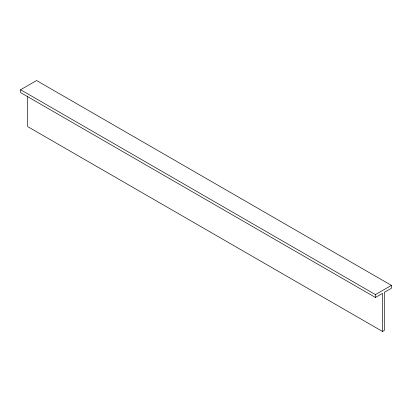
<?xml version="1.0" encoding="UTF-8"?>
<svg xmlns="http://www.w3.org/2000/svg" width="412" height="412" viewBox="0 0 412 412"><rect width="100%" height="100%" fill="white"/><g stroke="black" fill="none" stroke-linecap="round" stroke-linejoin="round"><path stroke-width="0.62" d="M382.532 331.48L382.532 293.375L375.435 297.469L20.6 92.607L20.6 89.739L36.565 80.52L391.4 285.382L391.4 288.251L384.303 292.35L384.303 330.455L382.532 331.48L27.697 126.618L27.697 96.135M20.6 89.739L375.435 294.601L391.4 285.382M375.435 294.601L375.435 297.469"/></g></svg>
